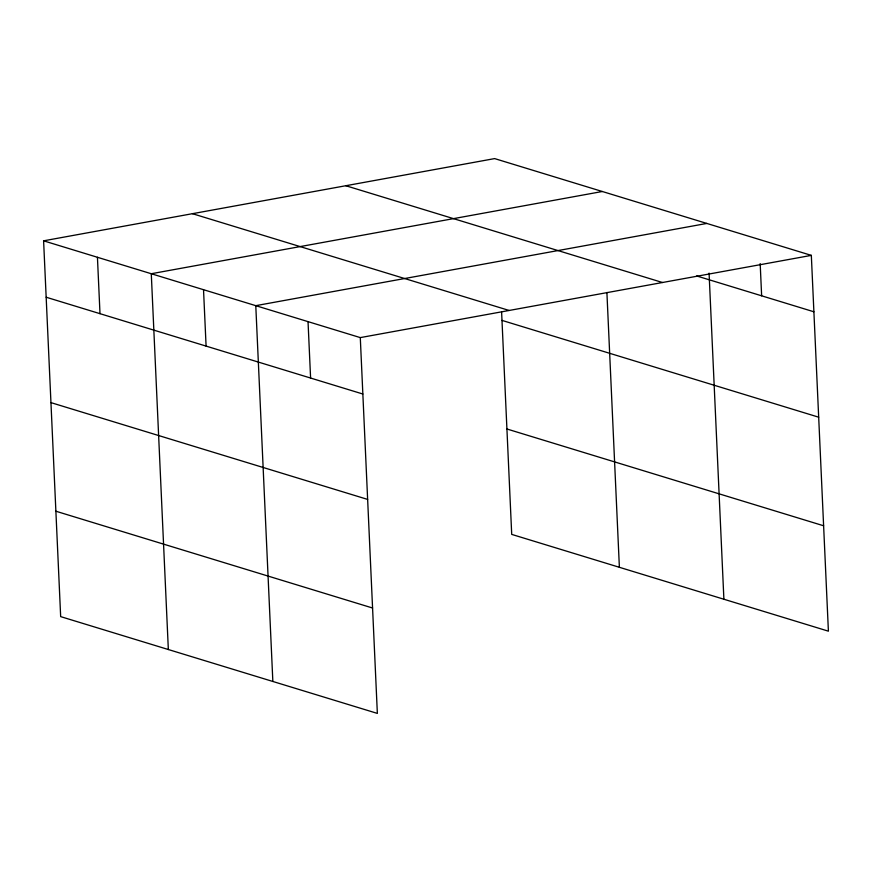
<?xml version="1.0" encoding="UTF-8"?>
<svg xmlns="http://www.w3.org/2000/svg" width="872" height="872" viewBox="0 0 872 872"><rect width="100%" height="100%" fill="white"/><g stroke="black" fill="none" stroke-linecap="round" stroke-linejoin="round"><path stroke-width="1.31" d="M43.6 240.825L360.289 337.606L377.358 713.405L60.669 616.624L43.6 240.825L494.642 158.595L811.331 255.376L828.4 631.175L511.711 534.394L501.618 312.285M602.312 191.502L151.281 273.732L168.34 649.531M706.821 223.439L255.779 305.669L272.849 681.468M360.289 337.606L811.331 255.376M696.641 275.944L813.892 311.784M345.803 185.725L662.491 282.506M192.44 213.684L509.139 310.465M501.989 320.395L818.677 417.187M506.915 428.991L823.615 525.772M46.162 297.221L362.85 394.013M50.947 402.624L367.646 499.416M55.884 511.221L372.573 608.013M760.177 263.584L761.638 295.815M709.078 273.121L723.891 599.238M606.901 292.491L619.382 567.301M308.034 321.637L310.596 378.045M203.525 289.7L206.086 346.108M97.435 257.273L99.997 313.68"/></g></svg>
